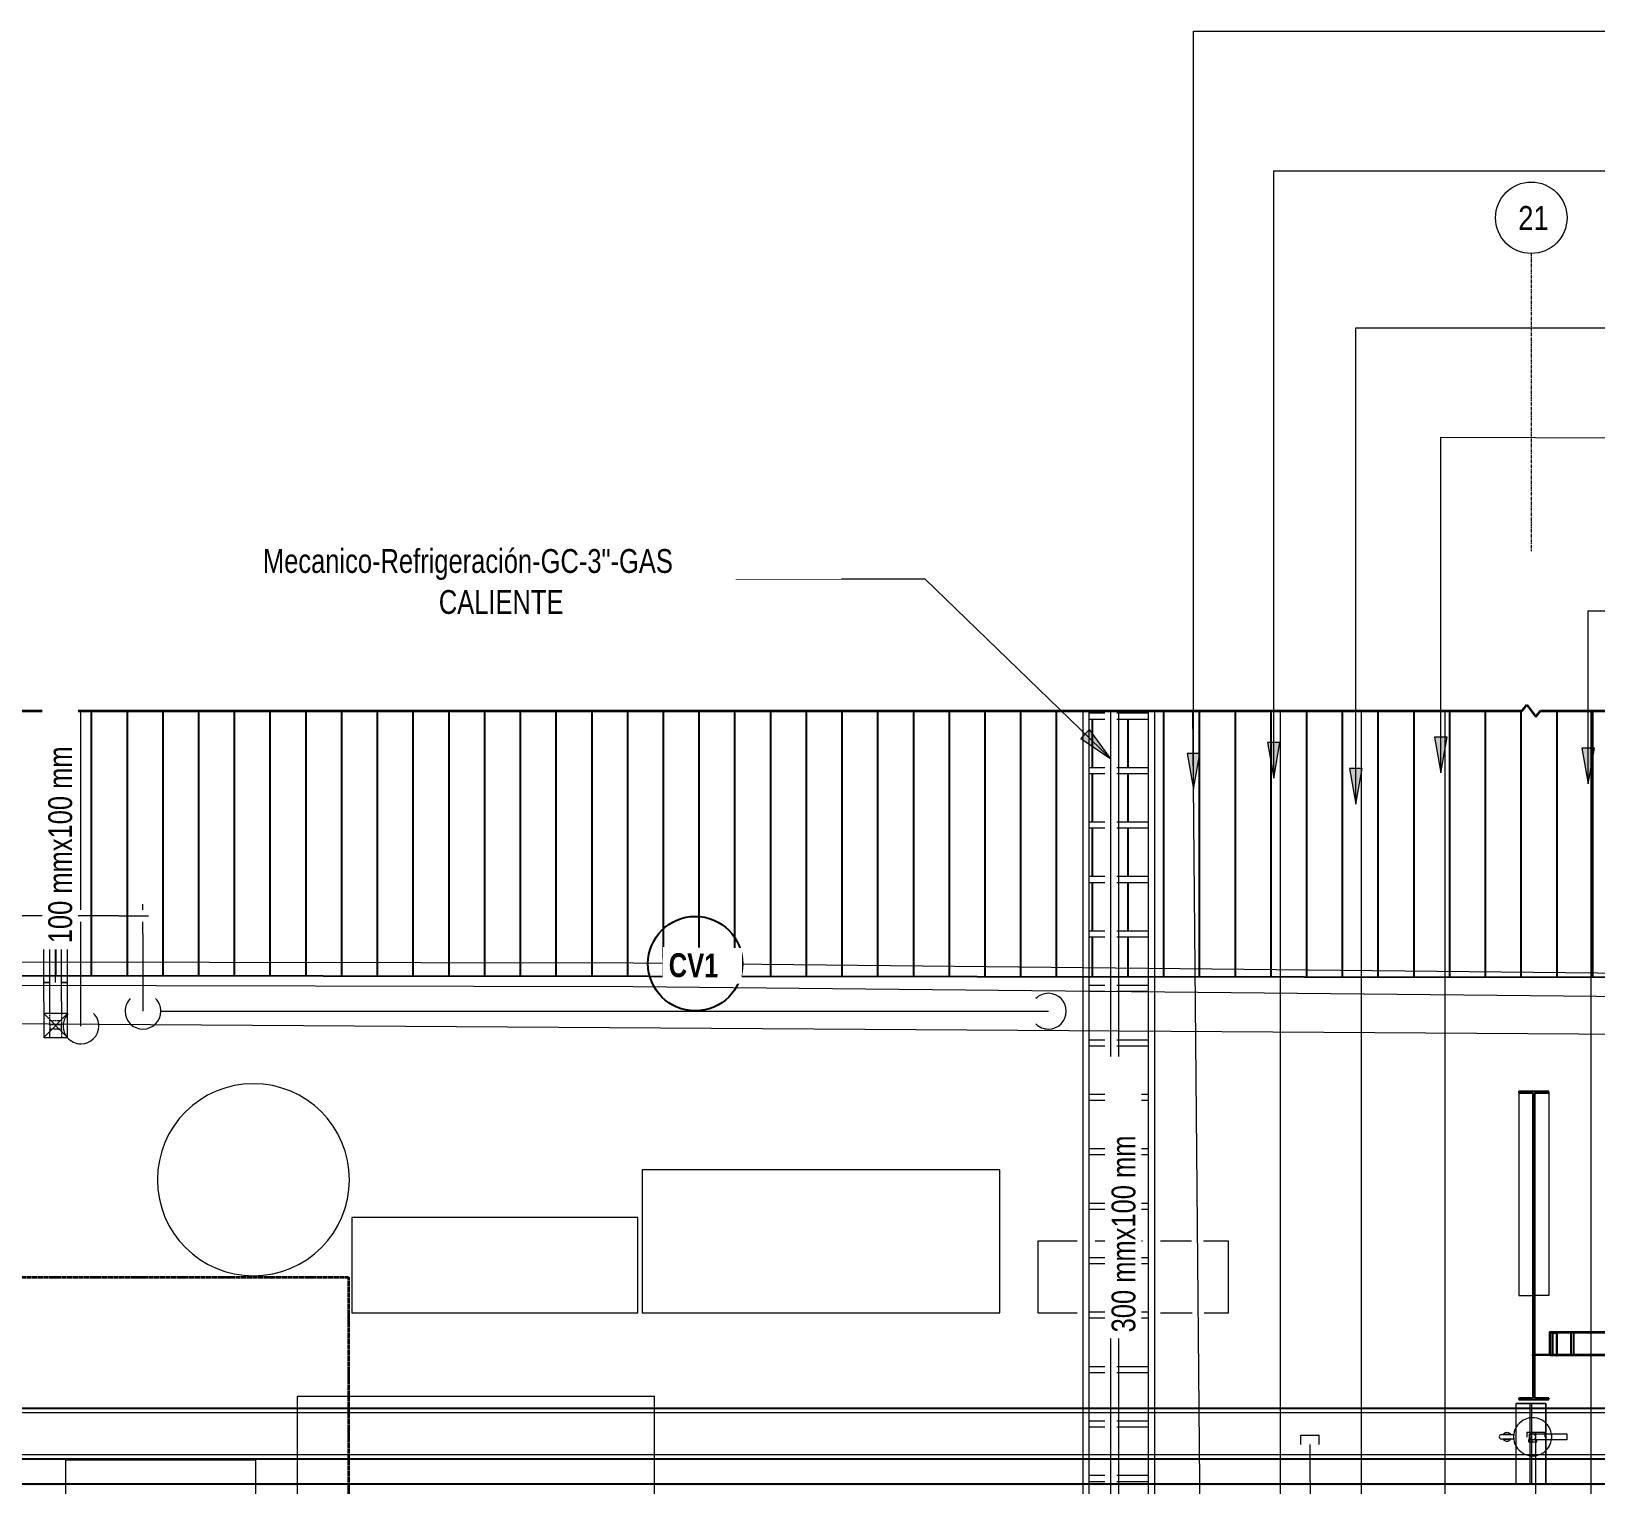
# Model space of a CAD drawing. Header units: centimetres. Extents: x -1906 to 5208, y -261 to 2955.
# Drawn here: x -1570 to -914, y 2168 to 2778 of the extents above; entities that cross this region are included whole.
import ezdxf

# ---------------------------------------------------------------- set-up
doc = ezdxf.new("R2010")
doc.units = ezdxf.units.CM
for name, pattern in [('_Overhead', [0.47625, 0.3175, -0.15875]), ('Basculante', [0.396875, 0.238125, -0.15875]), ('Grid Line', [2.2225, 1.27, -0.3175, 0.3175, -0.3175]), ('Hidden', [0.714375, 0.47625, -0.238125])]:
    doc.linetypes.add(name, pattern=pattern)
for name, color, linetype, lineweight in [('A-ANNO-NOTE', 7, 'Continuous', 18), ('A-CLNG', 7, 'Continuous', 18), ('A-CLNG-PATT', 7, 'Continuous', 18), ('A-DETL-GENF', 7, 'Continuous', 18), ('A-DETL-HDLN', 7, 'Hidden', 18), ('A-DETL-MEDM', 7, 'Continuous', 35), ('A-WALL', 7, 'Continuous', 18), ('A-WALL-PATT', 7, 'Continuous', 50), ('E-CABL-TRAY', 7, 'Continuous', 18), ('E-CABL-TRAY-CNTR', 7, 'Continuous', 18), ('E-CABL-TRAY-IDEN', 7, 'Continuous', 9), ('E-ELEC-EQPM', 7, 'Continuous', 18), ('M-EQPM', 7, 'Continuous', 18), ('M-HVAC-DUCT', 7, 'Continuous', 18), ('M-HVAC-DUCT-IDEN', 7, 'Continuous', 9), ('P-PIPE', 7, 'Continuous', 18), ('P-PIPE-IDEN', 7, 'Continuous', 9), ('Q-SPCQ', 7, 'Continuous', 18), ('S-BEAM', 7, 'Continuous', 18), ('S-COLS', 7, 'Continuous', 18), ('S-GRID', 7, 'Continuous', 9), ('S-GRID-IDEN', 7, 'Continuous', 9)]:
    doc.layers.add(name, color=color, linetype=linetype, lineweight=lineweight)
doc.layers.add('A-DETL', color=7, linetype='Continuous', lineweight=18, true_color=0x00a600)
doc.layers.add('E-CABL-TRAY-ANNO', color=7, linetype='Continuous', lineweight=18, true_color=0x007f00)
doc.styles.add('Century Gothic', font='GOTHIC.TTF', dxfattribs={"width": 0.8, "height": 10})
doc.styles.add('Century Gothic_B', font='GOTHICB.TTF', dxfattribs={"width": 0.8, "height": 10})
doc.styles.add('Saira Condensed', font='SairaCondensed-Regular.ttf', dxfattribs={"height": 10})

# ---------------------------------------------------------------- blocks, each defined once
blk = doc.blocks.new('Costanera Perfil Z - Parametrizado - h_22cm-1721855-N01 - Planta trazado tuberias refrig exist_ - detalle 1')
at = {"layer": 'S-BEAM', "color": 254, "true_color": 0xcccccc}
for p, q in [((-10.75, 295.36), (-10.75, 1931.15)), ((-10.75, 1931.15), (-10.75, 295.36)), ((-10.45, 1931.15), (-10.45, 295.36)), ((-10.45, 1931.15), (-10.45, 295.36)), ((-8.8, 1931.15), (-8.8, 295.36)), ((-8.8, 1931.15), (-8.8, 295.36)), ((8.8, 1931.15), (8.8, 248.74)), ((8.8, 1931.15), (8.8, 248.74)), ((10.45, 1931.15), (10.45, 323.25)), ((10.45, 1931.15), (10.45, 323.25)), ((10.75, 1931.15), (10.75, 323.25)), ((10.75, 1931.15), (10.75, 323.25))]:
    blk.add_line(p, q, dxfattribs=at)
blk = doc.blocks.new('RVR_Tensor angular doble L - d_25 mm-V3-N01 - Planta trazado tuberias refrig exist_ - detalle 1')
at = {"layer": 'S-BEAM', "color": 254, "true_color": 0xcccccc}
for p, q in [((-4.84, -4.47), (-4.84, 5.03)), ((-4.84, 5.03), (-4.47, 5.03)), ((5.16, 5.03), (-4.84, 5.03)), ((-4.47, 5.03), (-4.47, 4.97)), ((5.16, 5.03), (-4.47, 5.03)), ((-4.47, 4.97), (-4.47, 4.47)), ((-4.47, 4.47), (-4.47, -4.97)), ((-3.73, 5), (-3.36, 5)), ((-3.73, 5), (-1.64, 5)), ((-3.73, 4.47), (-3.73, 4.97)), ((-3.73, -4.97), (-3.73, 4.47)), ((-3.36, 5), (-1.64, 5)), ((-3.36, 4.97), (-3.36, 4.47)), ((-3.36, 4.47), (-3.36, -4.47)), ((-1.64, 5), (4.06, 5)), ((-1.64, 5), (4.06, 5)), ((4.06, 5), (5.17, 5)), ((4.06, 5), (5.17, 5)), ((373.1, 5.03), (5.16, 5.03)), ((373.44, 5.03), (5.16, 5.03)), ((5.17, 5), (328.98, 5)), ((5.17, 5), (328.98, 5)), ((-11.91, -4.97), (-11.91, -4.47)), ((-11.91, -4.47), (-11.73, -4.47)), ((-11.73, -4.47), (-11.91, -4.47)), ((-11.73, -4.97), (-11.91, -4.97)), ((-11.73, -4.97), (-11.91, -4.97)), ((-11.02, -4.47), (-4.84, -4.47)), ((-2.04, -4.47), (-11.02, -4.47)), ((-4.47, -4.97), (-11.02, -4.97)), ((-3.01, -4.97), (-11.02, -4.97)), ((-2.04, -4.47), (-4.84, -4.47)), ((-4.47, -4.97), (-3.01, -4.97)), ((-3.01, -5), (-3.73, -5)), ((-3.01, -5), (-3.73, -5)), ((-3.36, -4.5), (-3.01, -4.5)), ((-3.36, -4.5), (-3.01, -4.5)), ((-3.01, -4.5), (-2.04, -4.5)), ((-3.01, -4.5), (-2.04, -4.5)), ((-3.01, -4.97), (-2.04, -4.97)), ((-2.04, -4.97), (-3.01, -4.97)), ((-2.04, -5), (-3.01, -5)), ((-2.04, -5), (-3.01, -5)), ((-1.64, -4.47), (-2.04, -4.47)), ((-1.64, -4.47), (-2.04, -4.47)), ((-2.04, -4.5), (-1.64, -4.5)), ((-2.04, -4.5), (-1.64, -4.5)), ((-2.04, -4.97), (-1.64, -4.97)), ((-1.64, -4.97), (-2.04, -4.97)), ((-1.64, -5), (-2.04, -5)), ((-1.64, -5), (-2.04, -5)), ((4.06, -4.47), (-1.64, -4.47)), ((4.06, -4.47), (-1.64, -4.47)), ((-1.64, -4.5), (3.71, -4.5)), ((-1.64, -4.5), (5.16, -4.5)), ((-1.64, -4.97), (4.41, -4.97)), ((4.41, -4.97), (-1.64, -4.97)), ((3.71, -5), (-1.64, -5)), ((363.41, -5), (-1.64, -5)), ((3.71, -4.5), (5.16, -4.5)), ((3.71, -4.52), (3.71, -4.97)), ((3.71, -5), (363.41, -5)), ((5.16, -4.47), (4.06, -4.47)), ((5.16, -4.47), (4.06, -4.47)), ((4.43, -4.97), (5.16, -4.97)), ((5.16, -4.97), (4.43, -4.97)), ((5.54, -4.47), (5.16, -4.47)), ((5.54, -4.47), (5.16, -4.47)), ((5.16, -4.5), (363.41, -4.5)), ((5.16, -4.5), (363.41, -4.5)), ((5.16, -4.97), (363.41, -4.97)), ((363.41, -4.97), (5.16, -4.97)), ((363.41, -4.47), (5.54, -4.47)), ((363.41, -4.47), (5.54, -4.47))]:
    blk.add_line(p, q, dxfattribs=at)
blk = doc.blocks.new('RVR_Tensor angular doble L - d_25 mm-V4-N01 - Planta trazado tuberias refrig exist_ - detalle 1')
at = {"layer": 'S-BEAM', "color": 254, "true_color": 0xcccccc}
for p, q in [((737.07, 5), (372.02, 5)), ((372.02, 5), (731, 5)), ((730.26, 4.97), (372.02, 4.97)), ((372.02, 4.97), (722.82, 4.97)), ((730.26, 4.5), (372.02, 4.5)), ((372.02, 4.47), (722.82, 4.47)), ((372.02, 4.47), (729.89, 4.47)), ((730.26, 4.5), (376.44, 4.5)), ((730.26, 4.97), (722.82, 4.97)), ((722.82, 4.97), (722.82, 4.47)), ((722.82, 4.47), (729.89, 4.47)), ((729.89, 4.47), (729.89, -4.97)), ((730.26, -4.97), (730.26, 4.97)), ((737.07, 4.5), (730.26, 4.5)), ((731.37, 4.5), (730.26, 4.5)), ((731, 5), (731, -4.97)), ((737.07, 5), (731, 5)), ((731.37, -4.97), (731.37, 4.5)), ((731.37, 4.5), (737.07, 4.5)), ((737.47, 5), (737.07, 5)), ((737.47, 5), (737.07, 5)), ((737.07, 4.5), (737.47, 4.5)), ((737.47, 4.5), (737.07, 4.5)), ((738.44, 5), (737.47, 5)), ((738.44, 5), (737.47, 5)), ((737.47, 4.5), (738.44, 4.5)), ((738.44, 4.5), (737.47, 4.5)), ((738.44, 4.5), (738.44, 5)), ((362.33, -5.03), (729.89, -5.03)), ((362.67, -5.03), (730.26, -5.03)), ((730.26, -5), (406.45, -5)), ((730.26, -5), (406.45, -5)), ((729.89, -5.03), (730.26, -5.03)), ((731.37, -5), (730.26, -5)), ((731, -5), (730.26, -5)), ((731, -5), (731.37, -5))]:
    blk.add_line(p, q, dxfattribs=at)
blk = doc.blocks.new('RVR_Tensor angular doble L - d_25 mm-V5-N01 - Planta trazado tuberias refrig exist_ - detalle 1')
at = {"layer": 'S-BEAM', "color": 254, "true_color": 0xcccccc}
for p, q in [((-4.41, 4.97), (-4.41, 4.47)), ((-1.66, 4.97), (-4.41, 4.97)), ((329.23, 4.97), (-4.41, 4.97)), ((-4.41, 4.47), (-1.79, 4.47)), ((360.02, 4.47), (-4.41, 4.47)), ((-1.79, 4.47), (-1.79, -5.03)), ((363.66, 4.47), (-1.79, 4.47)), ((-1.66, -5.03), (-1.66, 4.97)), ((-1.66, 4.97), (329.23, 4.97)), ((1.37, 5), (-1.39, 5)), ((329.23, 5), (-1.39, 5)), ((-1.39, 4.97), (-1.39, -5)), ((-1.25, 4.5), (1.37, 4.5)), ((-1.25, 4.5), (329.23, 4.5)), ((-1.25, -5), (-1.25, 4.47)), ((1.37, 5), (329.23, 5)), ((1.37, 4.5), (1.37, 4.97)), ((1.37, 4.5), (329.23, 4.5)), ((329.23, 5), (400.8, 5)), ((382.68, 5), (329.23, 5)), ((329.23, 4.97), (369.09, 4.97)), ((360.02, 4.97), (329.23, 4.97)), ((329.23, 4.5), (369.09, 4.5)), ((329.23, 4.5), (369.09, 4.5)), ((369.09, 4.47), (363.66, 4.47)), ((369.09, 4.97), (380.87, 4.97)), ((369.09, 4.5), (396.26, 4.5)), ((369.09, 4.5), (383.58, 4.5)), ((370.91, 4.47), (369.09, 4.47)), ((379.96, 4.47), (370.91, 4.47)), ((382.68, 4.47), (379.96, 4.47)), ((380.87, 4.97), (396.26, 4.97)), ((399.89, 5), (382.68, 5)), ((394.45, 4.47), (382.68, 4.47)), ((383.58, 4.5), (396.26, 4.5)), ((396.26, 4.5), (400.8, 4.5)), ((396.26, 4.5), (401.7, 4.5)), ((400.8, 5), (436.13, 5)), ((400.8, 4.5), (420.73, 4.5)), ((420.73, 4.5), (436.13, 4.5)), ((-1.79, -5.03), (-1.66, -5.03)), ((369.09, -5.03), (-1.79, -5.03)), ((369.09, -5.03), (-1.66, -5.03)), ((-1.39, -5), (-1.25, -5)), ((-1.39, -5), (363.66, -5)), ((-1.25, -5), (363.66, -5)), ((363.66, -5), (369.1, -5)), ((363.66, -5), (369.1, -5)), ((382.68, -5.03), (369.09, -5.03)), ((383.58, -5.03), (369.09, -5.03)), ((369.1, -5), (383.58, -5)), ((369.1, -5), (382.68, -5)), ((382.68, -5), (385.4, -5)), ((394.45, -5.03), (382.68, -5.03)), ((383.58, -5), (386.3, -5)), ((396.26, -5.03), (383.58, -5.03)), ((385.4, -5), (396.26, -5)), ((386.3, -5), (396.26, -5)), ((396.26, -5), (401.7, -5)), ((396.26, -5), (399.89, -5))]:
    blk.add_line(p, q, dxfattribs=at)
at = {"layer": 'S-BEAM', "color": 254, "lineweight": 25, "true_color": 0xcccccc}
for p, q in [((360.02, 4.47), (360.02, 4.97)), ((360.02, 4.97), (396.26, 4.97)), ((394.45, 4.47), (360.02, 4.47)), ((394.45, -5.03), (394.45, 4.47)), ((396.26, 4.97), (396.26, -5.03)), ((399.89, -5), (399.89, 5)), ((399.89, 5), (436.13, 5)), ((401.7, 4.5), (401.7, -5)), ((436.13, 4.5), (401.7, 4.5)), ((436.13, 5), (436.13, 4.5)), ((396.26, -5.03), (394.45, -5.03)), ((401.7, -5), (399.89, -5))]:
    blk.add_line(p, q, dxfattribs=at)
blk = doc.blocks.new('PQ_RVR_EST-01_ZZ_ZZ_MO_T_A_rvt-1-N01 - Planta trazado tuberias refrig exist_ - detalle 1')
at = {"layer": 'S-BEAM', "color": 254, "true_color": 0xcccccc}
for p, q in [((-947.18, 2199.94), (-947.18, 2201.85)), ((-947.18, 2201.85), (-941.28, 2201.85)), ((-941.28, 2201.85), (-947.18, 2201.85)), ((-947.18, 2201.85), (-941.28, 2201.85)), ((-934.68, 2201.85), (-947.18, 2201.85)), ((-947.18, 2199.94), (-947.18, 2201.85)), ((-947.18, 2199.94), (-947.18, 2201.85)), ((-947.18, 2199.94), (-947.18, 2201.85)), ((-947.18, 2199.64), (-947.18, 2199.94)), ((-947.18, 2199.64), (-947.18, 2199.94)), ((-947.18, 2199.64), (-947.18, 2199.94)), ((-947.18, 2199.64), (-947.18, 2199.94)), ((-947.18, 2197.99), (-947.18, 2199.64)), ((-947.18, 2197.99), (-947.18, 2199.64)), ((-947.18, 2197.99), (-947.18, 2199.64)), ((-947.18, 2197.99), (-947.18, 2199.64)), ((-941.28, 2201.85), (-940.57, 2201.85)), ((-941.28, 2199.94), (-941.28, 2201.85)), ((-941.28, 2199.94), (-941.28, 2201.85)), ((-941.28, 2199.64), (-941.28, 2199.94)), ((-941.28, 2199.64), (-941.28, 2199.94)), ((-941.28, 2197.99), (-941.28, 2199.64)), ((-941.28, 2197.99), (-941.28, 2199.64)), ((-940.57, 2201.85), (-934.68, 2201.85)), ((-934.68, 2201.85), (-940.57, 2201.85)), ((-940.57, 2201.85), (-934.68, 2201.85)), ((-940.57, 2199.94), (-940.57, 2201.85)), ((-940.57, 2199.94), (-940.57, 2201.85)), ((-940.57, 2199.64), (-940.57, 2199.94)), ((-940.57, 2199.64), (-940.57, 2199.94)), ((-940.57, 2197.99), (-940.57, 2199.64)), ((-940.57, 2197.99), (-940.57, 2199.64)), ((-934.68, 2201.85), (-934.68, 2199.94)), ((-934.68, 2199.94), (-934.68, 2201.85)), ((-934.68, 2199.94), (-934.68, 2201.85)), ((-934.68, 2199.94), (-934.68, 2201.85)), ((-934.68, 2199.94), (-934.68, 2199.64)), ((-934.68, 2199.64), (-934.68, 2199.94)), ((-934.68, 2199.64), (-934.68, 2199.94)), ((-934.68, 2199.64), (-934.68, 2199.94)), ((-934.68, 2199.64), (-934.68, 2197.99)), ((-934.68, 2197.99), (-934.68, 2199.64)), ((-934.68, 2197.99), (-934.68, 2199.64)), ((-934.68, 2197.99), (-934.68, 2199.64)), ((-947.18, 2180.4), (-947.18, 2197.99)), ((-947.18, 2180.4), (-947.18, 2197.99)), ((-947.18, 2180.4), (-947.18, 2197.99)), ((-947.18, 2180.4), (-947.18, 2197.99)), ((-941.28, 2180.4), (-941.28, 2197.99)), ((-941.28, 2180.4), (-941.28, 2197.99)), ((-940.57, 2180.4), (-940.57, 2197.99)), ((-940.57, 2180.4), (-940.57, 2197.99)), ((-934.68, 2197.99), (-934.68, 2180.4)), ((-934.68, 2180.4), (-934.68, 2197.99)), ((-934.68, 2180.4), (-934.68, 2197.99)), ((-934.68, 2180.4), (-934.68, 2197.99)), ((-947.18, 2178.75), (-947.18, 2180.4)), ((-947.18, 2178.75), (-947.18, 2180.4)), ((-947.18, 2178.75), (-947.18, 2180.4)), ((-947.18, 2178.75), (-947.18, 2180.4)), ((-941.28, 2178.75), (-941.28, 2180.4)), ((-941.28, 2178.75), (-941.28, 2180.4)), ((-940.57, 2178.75), (-940.57, 2180.4)), ((-940.57, 2178.75), (-940.57, 2180.4)), ((-934.68, 2180.4), (-934.68, 2178.75)), ((-934.68, 2178.75), (-934.68, 2180.4)), ((-934.68, 2178.75), (-934.68, 2180.4)), ((-934.68, 2178.75), (-934.68, 2180.4)), ((-947.18, 2178.45), (-947.18, 2178.75)), ((-947.18, 2178.45), (-947.18, 2178.75)), ((-947.18, 2178.45), (-947.18, 2178.75)), ((-947.18, 2178.45), (-947.18, 2178.75)), ((-947.18, 2167.96), (-947.18, 2178.45)), ((-947.18, 2167.96), (-947.18, 2178.45)), ((-947.18, 2167.96), (-947.18, 2178.45)), ((-947.18, 2167.96), (-947.18, 2178.45)), ((-941.28, 2178.45), (-941.28, 2178.75)), ((-941.28, 2178.45), (-941.28, 2178.75)), ((-941.28, 2167.96), (-941.28, 2178.45)), ((-941.28, 2167.96), (-941.28, 2178.45)), ((-940.57, 2178.45), (-940.57, 2178.75)), ((-940.57, 2178.45), (-940.57, 2178.75)), ((-940.57, 2167.96), (-940.57, 2178.45)), ((-940.57, 2167.96), (-940.57, 2178.45)), ((-934.68, 2178.75), (-934.68, 2178.45)), ((-934.68, 2178.45), (-934.68, 2178.75)), ((-934.68, 2178.45), (-934.68, 2178.75)), ((-934.68, 2178.45), (-934.68, 2178.75)), ((-934.68, 2178.45), (-934.68, 2167.96)), ((-934.68, 2167.96), (-934.68, 2178.45)), ((-934.68, 2167.96), (-934.68, 2178.45)), ((-934.68, 2167.96), (-934.68, 2178.45))]:
    blk.add_line(p, q, dxfattribs=at)
at = {"layer": 'S-COLS', "color": 253, "lineweight": 25, "true_color": 0xaaaaaa}
for p, q in [((-933.47, 2332.78), (-945.97, 2332.78)), ((-945.97, 2332.78), (-945.97, 2332.19)), ((-945.97, 2332.19), (-940.08, 2332.19)), ((-940.08, 2332.19), (-940.08, 2204.02)), ((-939.37, 2204.02), (-939.37, 2332.19)), ((-939.37, 2332.19), (-933.47, 2332.19)), ((-933.47, 2332.19), (-933.47, 2332.78)), ((-940.08, 2204.02), (-945.97, 2204.02)), ((-945.97, 2204.02), (-945.97, 2203.44)), ((-945.97, 2203.44), (-933.47, 2203.44)), ((-933.47, 2204.02), (-939.37, 2204.02)), ((-933.47, 2203.44), (-933.47, 2204.02))]:
    blk.add_line(p, q, dxfattribs=at)
at = {"layer": 'S-COLS', "color": 253, "true_color": 0xaaaaaa}
for p, q in [((-945.97, 2332.19), (-945.97, 2247.11)), ((-933.47, 2332.19), (-933.47, 2247.11)), ((-945.97, 2247.11), (-940.08, 2247.11)), ((-933.47, 2247.11), (-939.37, 2247.11))]:
    blk.add_line(p, q, dxfattribs=at)
at = {"layer": 'S-BEAM', "color": 254, "linetype": '_Overhead', "lineweight": 18, "true_color": 0xd4d4d4}
for name, p in [('RVR_Tensor angular doble L - d_25 mm-V3-N01 - Planta trazado tuberias refrig exist_ - detalle 1', (-928.35, 2226.92)), ('RVR_Tensor angular doble L - d_25 mm-V5-N01 - Planta trazado tuberias refrig exist_ - detalle 1', (-928.6, 2226.92))]:
    blk.add_blockref(name, p, dxfattribs=at)
for name, p, rotation in [('RVR_Tensor angular doble L - d_25 mm-V4-N01 - Planta trazado tuberias refrig exist_ - detalle 1', (-192.92, 2226.92), 180), ('Costanera Perfil Z - Parametrizado - h_22cm-1721855-N01 - Planta trazado tuberias refrig exist_ - detalle 1', (183.57, 2189.2), 90.00000000000001)]:
    blk.add_blockref(name, p, dxfattribs=dict(at, rotation=rotation))
blk = doc.blocks.new('PQ_RVR_ARQ-01_ZZ_ZZ_MO_T_A_rvt-1-N01 - Planta trazado tuberias refrig exist_ - detalle 1')
at = {"layer": 'A-CLNG-PATT', "lineweight": 25, "true_color": 0xd4d4d4}
h = blk.add_hatch(dxfattribs=at)
h.set_pattern_fill('FP_1', color=254, style=0, pattern_type=2)
h.set_pattern_definition([(90, (0, 0), (-15, 9e-16), [])])
h.paths.add_polyline_path([(-65.17, 2380.03), (-65.17, 2492.65), (-936.99, 2492.65), (-938.9, 2490.11), (-942.71, 2495.19), (-944.61, 2492.65), (-1098.85, 2492.65), (-1098.85, 2380.99), (-238.3, 2380.19), (-238.29, 2380.71), (-223.29, 2380.56), (-223.29, 2380.17)])
h.paths.add_polyline_path([(-1101.39, 2380.99), (-1101.39, 2397.59), (-1126.31, 2397.59), (-1126.31, 2381.01), (-1116.68, 2381.01)])
h.paths.add_polyline_path([(-1128.85, 2381.02), (-1128.85, 2492.65), (-1555.1, 2492.65), (-1555.1, 2381.41), (-1284.1, 2381.16)])
h.paths.add_polyline_path([(-1557.64, 2381.42), (-1557.64, 2400.08), (-1562.56, 2400.08), (-1562.56, 2381.42)])
h.paths.add_polyline_path([(-1565.1, 2381.42), (-1565.1, 2492.65), (-1689.32, 2492.65), (-1689.32, 2423.18), (-1679.32, 2413.18), (-1679.32, 2381.53), (-1589.85, 2381.45)])
h.paths.add_polyline_path([(-1681.86, 2381.53), (-1681.86, 2398.67), (-1726.78, 2398.67), (-1726.79, 2388.65), (-1726.78, 2388.67), (-1726.78, 2381.57), (-1689.57, 2381.54)])
h.paths.add_polyline_path([(-1737.42, 2386.06), (-1747.58, 2386.06), (-1747.55, 2381.59), (-1737.42, 2381.58)])
h.paths.add_polyline_path([(-1729.32, 2381.58), (-1729.32, 2386.06), (-1729.42, 2386.06), (-1737.42, 2386.06), (-1737.42, 2381.58), (-1729.39, 2381.58)])
h.paths.add_polyline_path([(-1728.7, 2386.16), (-1728.66, 2386.17), (-1728.68, 2386.17)])
h.paths.add_polyline_path([(-1284.15, 2386.41), (-1299.15, 2386.56), (-1299.1, 2391.56), (-1284.1, 2391.41)])
h.paths.add_polyline_path([(-1728.07, 2386.43), (-1728.04, 2386.45), (-1728.06, 2386.45)])
h.paths.add_polyline_path([(-1727.54, 2386.85), (-1727.52, 2386.87), (-1727.53, 2386.87)])
h.paths.add_polyline_path([(-1727.13, 2387.39), (-1727.12, 2387.41), (-1727.12, 2387.41)])
h.paths.add_polyline_path([(-1747.58, 2388.6), (-1729.33, 2388.65), (-1729.32, 2388.7), (-1729.32, 2413.18), (-1719.32, 2423.18), (-1719.32, 2492.65), (-1747.58, 2492.65), (-1747.58, 2389.94)])
h.paths.add_polyline_path([(-1101.39, 2400.13), (-1101.39, 2420.45), (-1126.31, 2420.45), (-1126.31, 2400.13), (-1116.68, 2400.13)])
h.paths.add_polyline_path([(-1721.29, 2401.21), (-1681.86, 2401.21), (-1681.86, 2403.18), (-1726.78, 2403.18), (-1726.78, 2401.21)])
h.paths.add_polyline_path([(-1562.56, 2402.62), (-1557.64, 2402.62), (-1557.64, 2422.94), (-1562.56, 2422.94), (-1562.56, 2408.47)])
h.paths.add_polyline_path([(-1116.68, 2422.99), (-1101.39, 2422.99), (-1101.39, 2443.31), (-1126.31, 2443.31), (-1126.31, 2422.99)])
h.paths.add_polyline_path([(-1557.64, 2425.48), (-1557.64, 2445.8), (-1562.56, 2445.8), (-1562.56, 2425.48)])
h.paths.add_polyline_path([(-1691.86, 2433.18), (-1691.86, 2454.77), (-1716.78, 2454.77), (-1716.78, 2433.18), (-1695, 2433.18)])
h.paths.add_polyline_path([(-1101.39, 2445.85), (-1101.39, 2466.17), (-1126.31, 2466.17), (-1126.31, 2445.85), (-1116.68, 2445.85)])
h.paths.add_polyline_path([(-1562.56, 2448.34), (-1557.64, 2448.34), (-1557.64, 2468.66), (-1562.56, 2468.66)])
h.paths.add_polyline_path([(-1716.78, 2457.31), (-1691.86, 2457.31), (-1691.86, 2487.1), (-1716.78, 2487.1), (-1716.78, 2467.17)])
h.paths.add_polyline_path([(-1101.39, 2468.71), (-1101.39, 2489.03), (-1126.31, 2489.03), (-1126.31, 2468.71), (-1116.68, 2468.71)])
h.paths.add_polyline_path([(-1557.64, 2471.2), (-1557.64, 2491.52), (-1562.56, 2491.52), (-1562.56, 2471.2)])
h.paths.add_polyline_path([(-1691.86, 2490.37), (-1691.86, 2492.65), (-1716.78, 2492.65), (-1716.78, 2490.37), (-1695, 2490.37)])
h.paths.add_polyline_path([(-1116.68, 2491.57), (-1101.39, 2491.57), (-1101.39, 2492.65), (-1126.31, 2492.65), (-1126.31, 2491.57)])
at = {"layer": 'A-WALL-PATT', "lineweight": 18, "true_color": 0xdddddd}
h = blk.add_hatch(color=254, dxfattribs=at)
h.paths.add_polyline_path([(-118.93, 2167.46), (-118.93, 2167.96), (-484.65, 2167.96), (-484.65, 2167.46), (-170.32, 2167.46)])
h.paths.add_polyline_path([(-808.25, 2167.46), (-808.25, 2167.96), (-1098.85, 2167.96), (-1098.85, 2167.46), (-853.8, 2167.46)])
h.paths.add_polyline_path([(-1101.39, 2167.46), (-1101.39, 2167.96), (-1126.31, 2167.96), (-1126.31, 2167.46), (-1116.68, 2167.46)])
h.paths.add_polyline_path([(-1128.85, 2167.46), (-1128.85, 2167.96), (-1308.74, 2167.96), (-1308.74, 2167.46)])
h.paths.add_polyline_path([(-1458.74, 2167.46), (-1458.74, 2167.96), (-1476.02, 2167.96), (-1476.02, 2167.46)])
h.paths.add_polyline_path([(-1556.02, 2167.46), (-1556.02, 2167.96), (-1679.32, 2167.96), (-1679.32, 2167.46), (-1589.85, 2167.46)])
h.paths.add_polyline_path([(-1729.32, 2167.46), (-1729.32, 2167.96), (-1747.58, 2167.96), (-1747.58, 2167.46)])
h.paths.add_polyline_path([(-1726.78, 2167.46), (-1720.82, 2167.46), (-1720.82, 2167.96), (-1726.78, 2167.96)])
h.paths.add_polyline_path([(-1718.28, 2167.46), (-1693.36, 2167.46), (-1693.36, 2167.96), (-1718.28, 2167.96)])
h.paths.add_polyline_path([(-1690.82, 2167.46), (-1681.86, 2167.46), (-1681.86, 2167.96), (-1690.82, 2167.96), (-1690.82, 2167.6)])
at = {"layer": 'A-CLNG', "color": 254, "lineweight": 25, "true_color": 0xd4d4d4}
blk.add_line((-1740.95, 2381.59), (-65.17, 2380.03), dxfattribs=at)
at = {"layer": 'A-WALL', "color": 253, "true_color": 0xaaaaaa}
for p, q in [((-1740.95, 2387.51), (-1317.68, 2386.75)), ((-1317.68, 2386.75), (-146.19, 2374.77)), ((-1317.74, 2376.75), (-1740.95, 2377.51)), ((-146.19, 2364.77), (-1317.74, 2376.75)), ((-593.08, 2354.74), (-1627.16, 2361.52))]:
    blk.add_line(p, q, dxfattribs=at)
at = {"layer": 'A-WALL', "color": 253, "lineweight": 25, "true_color": 0xaaaaaa}
blk.add_line((-118.93, 2167.96), (-1747.58, 2167.96), dxfattribs=at)
blk = doc.blocks.new('Fire_Safety-Nystrom-ABC_Dry_Chemical_Portable_Fire_Extinguisher - EX-3002-V24-N01 - Planta trazado tuberias refrig exist_ - detalle 1')
at = {"layer": 'Q-SPCQ', "color": 253, "true_color": 0xaaaaaa}
for p, q in [((-953.3, 2188.77), (-948.22, 2188.77)), ((-948.22, 2186.86), (-953.3, 2186.86)), ((-949.37, 2188.77), (-952.66, 2188.77)), ((-952.66, 2186.86), (-949.37, 2186.86)), ((-948.22, 2188.77), (-948.22, 2186.86)), ((-941.28, 2186.55), (-942.02, 2186.55)), ((-942.02, 2186.55), (-942.02, 2185.74)), ((-941.49, 2189.09), (-941.28, 2189.09)), ((-941.49, 2186.55), (-941.49, 2189.09)), ((-941.28, 2186.55), (-941.49, 2186.55)), ((-941.28, 2189.09), (-940.57, 2189.09)), ((-940.57, 2186.55), (-941.28, 2186.55)), ((-940.57, 2186.55), (-941.28, 2186.55)), ((-940.57, 2189.09), (-934.68, 2189.09)), ((-934.68, 2186.55), (-940.57, 2186.55)), ((-938.43, 2186.55), (-940.57, 2186.55)), ((-938.95, 2186.55), (-938.95, 2189.09)), ((-938.43, 2185.74), (-938.43, 2186.55)), ((-934.68, 2189.09), (-932.37, 2189.09)), ((-932.44, 2186.55), (-934.68, 2186.55)), ((-932.22, 2186.55), (-932.22, 2189.09)), ((-932.22, 2189.09), (-925.87, 2189.09)), ((-925.87, 2186.55), (-932.22, 2186.55)), ((-925.87, 2189.09), (-925.87, 2186.55)), ((-942.02, 2185.74), (-941.28, 2185.74)), ((-941.28, 2185.74), (-940.57, 2185.74)), ((-940.57, 2185.74), (-938.43, 2185.74))]:
    blk.add_line(p, q, dxfattribs=at)
for centre, radius, start, end in [((-940.22, 2187.82), 8, 120, 150), ((-940.22, 2187.82), 8, 97.65888, 120), ((-940.22, 2187.82), 8, 92.51532, 97.65888), ((-940.22, 2187.82), 8, 60, 92.51532), ((-940.22, 2187.82), 8, 45.98737, 60), ((-940.22, 2187.82), 8, 360, 45.98737), ((-953.3, 2187.82), 0.954, 90, 270), ((-940.22, 2187.82), 8, 150.45053, 180), ((-940.22, 2187.82), 8, 180, 209.54947), ((-940.22, 2187.82), 1.27, 159.8936, 200.1064), ((-940.22, 2187.82), 1.27, 106.40349, 159.8936), ((-940.22, 2187.82), 1.27, 200.1064, 240), ((-940.22, 2187.82), 1.27, 240, 253.59651), ((-940.22, 2187.82), 1.27, 60, 106.40349), ((-940.22, 2187.82), 1.27, 253.59651, 360), ((-940.22, 2187.82), 1.27, 0, 60), ((-940.22, 2187.82), 8, 314.01263, 360), ((-940.22, 2187.82), 8, 210, 240), ((-940.22, 2187.82), 8, 240, 249.13815), ((-940.22, 2187.82), 8, 249.13815, 255), ((-940.22, 2187.82), 8, 255, 262.34112), ((-940.22, 2187.82), 8, 262.34112, 267.48468), ((-940.22, 2187.82), 8, 267.48468, 270), ((-940.22, 2187.82), 8, 270, 285), ((-940.22, 2187.82), 8, 285, 290.86185), ((-940.22, 2187.82), 8, 290.86185, 300), ((-940.22, 2187.82), 8, 300, 314.01263)]:
    blk.add_arc(centre, radius, start, end, dxfattribs=at)
for points in [[(-952.66, 2188.77), (-952.58, 2188.9), (-952.41, 2189.14), (-952.06, 2189.42), (-951.67, 2189.62), (-951.2, 2189.73), (-950.68, 2189.72), (-950.15, 2189.54), (-949.69, 2189.22), (-949.47, 2188.93), (-949.37, 2188.77)], [(-949.37, 2186.86), (-949.45, 2186.73), (-949.62, 2186.5), (-949.96, 2186.21), (-950.36, 2186.01), (-950.83, 2185.9), (-951.35, 2185.91), (-951.88, 2186.09), (-952.34, 2186.41), (-952.56, 2186.7), (-952.66, 2186.86)]]:
    blk.add_open_spline(points, degree=3, knots=[0, 0, 0, 0, 0.111111, 0.222222, 0.333333, 0.444444, 0.583333, 0.722222, 0.861111, 1, 1, 1, 1], dxfattribs=at)
blk = doc.blocks.new('RVR-PQ-Caja para elemento elect - 250x800x900-1664059-N01 - Planta trazado tuberias refrig exist_ - detalle 1')
at = {"layer": 'E-ELEC-EQPM'}
for p, q in [((12.5, 80), (-12.5, 80)), ((-12.5, 80), (-12.5, 0)), ((12.5, 0), (12.5, 80)), ((-12.5, 0), (12.5, 0))]:
    blk.add_line(p, q, dxfattribs=at)
blk = doc.blocks.new('Mechanical Equipment 1 - Mechanical Equipment 1-1664614-N01 - Planta trazado tuberias refrig exist_ - detalle 1')
at = {"layer": 'M-EQPM'}
for start, end in [(90, 270), (270, 90)]:
    blk.add_arc((-1500.02, 2291.11), 40.31, start, end, dxfattribs=at)
blk = doc.blocks.new('RVR-PQ-Caja para elemento elect - 600x1250x1500-1735892-N01 - Planta trazado tuberias refrig exist_ - detalle 1')
at = {"layer": 'E-ELEC-EQPM'}
for p, q in [((30, 0), (-30, 0)), ((-30, 0), (-30, -150)), ((30, -150), (30, 0)), ((-30, -150), (30, -150))]:
    blk.add_line(p, q, dxfattribs=at)
blk = doc.blocks.new('RVR-PQ-Caja para elemento elect - 800x300x1200-1694834-N01 - Planta trazado tuberias refrig exist_ - detalle 1')
at = {"layer": 'E-ELEC-EQPM'}
for p, q in [((-23.48, 0), (-40, 0)), ((-40, 0), (-40, -30)), ((-11.91, 0), (-15.94, 0)), ((3.98, 0), (-3.48, 0)), ((24.54, 0), (11.52, 0)), ((40, 0), (29.54, 0)), ((40, -30), (40, 0)), ((-40, -30), (-23.48, -30)), ((11.52, -30), (24.82, -30)), ((29.82, -30), (40, -30))]:
    blk.add_line(p, q, dxfattribs=at)
blk = doc.blocks.new('RVR-PQ-Caja para elemento elect - 1200x400x1400-1736149-N01 - Planta trazado tuberias refrig exist_ - detalle 1')
at = {"layer": 'E-ELEC-EQPM'}
for p, q in [((60, 0), (-60, 0)), ((-60, 0), (-60, -40)), ((60, -40), (60, 0)), ((-60, -40), (60, -40))]:
    blk.add_line(p, q, dxfattribs=at)
blk = doc.blocks.new('RVR-PQ-Dispositivo - Camara videovigilancia-1787947-N01 - Planta trazado tuberias refrig exist_ - detalle 1')
at = {"layer": 'M-EQPM', "color": 1, "lineweight": 35, "true_color": 0xff0000}
for p, q in [((-1299.15, 2386.56), (-1299.1, 2391.56)), ((-1299.1, 2391.56), (-1284.1, 2391.41)), ((-1284.1, 2391.41), (-1284.15, 2386.41)), ((-1284.15, 2386.41), (-1299.15, 2386.56))]:
    blk.add_line(p, q, dxfattribs=at)
blk = doc.blocks.new('EPC_Curva 90_ Interior - Curva 90_ Interior-1474845-N01 - Planta trazado tuberias refrig exist_ - detalle 1')
at = {"layer": 'A-DETL-HDLN'}
for p, q in [((-1565.1, 2365.45), (-1565.1, 2355.49)), ((-1562.56, 2360.83), (-1562.56, 2365.45)), ((-1557.64, 2365.45), (-1557.64, 2360.83)), ((-1555.1, 2365.05), (-1555.1, 2365.45)), ((-1555.1, 2355.49), (-1555.1, 2365.04)), ((-1562.56, 2362.58), (-1557.64, 2362.58)), ((-1562.56, 2360.78), (-1562.56, 2360.9)), ((-1562.56, 2360.78), (-1562.56, 2358.99)), ((-1557.64, 2360.78), (-1562.56, 2360.78)), ((-1557.64, 2358.99), (-1562.56, 2358.99)), ((-1562.56, 2355.49), (-1562.56, 2358.89)), ((-1557.64, 2360.9), (-1557.64, 2360.78)), ((-1557.64, 2358.99), (-1557.64, 2360.78)), ((-1557.64, 2358.89), (-1557.64, 2355.49)), ((-1565.1, 2355.49), (-1562.56, 2355.49)), ((-1557.64, 2355.49), (-1555.1, 2355.49))]:
    blk.add_line(p, q, dxfattribs=at)
at = {"layer": 'E-CABL-TRAY'}
for p, q in [((-1565.1, 2378.49), (-1562.56, 2378.49)), ((-1565.1, 2370.49), (-1565.1, 2378.49)), ((-1562.56, 2370.49), (-1562.56, 2378.49)), ((-1557.64, 2378.49), (-1555.1, 2378.49)), ((-1557.64, 2370.49), (-1557.64, 2378.49)), ((-1555.1, 2370.49), (-1555.1, 2378.49)), ((-1565.1, 2370.49), (-1565.1, 2365.45)), ((-1562.56, 2365.45), (-1562.56, 2370.49)), ((-1557.64, 2370.49), (-1557.64, 2365.45)), ((-1555.1, 2365.45), (-1555.1, 2370.49))]:
    blk.add_line(p, q, dxfattribs=at)
blk = doc.blocks.new('M_Break Line - M_Break Line-1785276-N01 - Planta trazado tuberias refrig exist_ - detalle 1')
at = {"layer": 'A-DETL-MEDM'}
for p, q in [((-806.78, 0), (-3.81, 0)), ((-3.81, 0), (-1.9, 2.54)), ((-1.9, 2.54), (1.91, -2.54)), ((1.91, -2.54), (3.81, 0)), ((3.81, 0), (875.63, 0))]:
    blk.add_line(p, q, dxfattribs=at)
blk = doc.blocks.new('Grid - 3mm-1647199-N01 - Planta trazado tuberias refrig exist_ - detalle 1')
at = {"layer": 'S-GRID-IDEN', "color": 253, "true_color": 0xaaaaaa}
blk.add_circle((0, 0), 0.3, dxfattribs=at)

msp = doc.modelspace()

# ---------------------------------------------------------------- hatches: boundary and pattern name
at = {"layer": 'M-HVAC-DUCT-IDEN'}
for points in [[(-1048.9, 2464.29), (-1046.26, 2479.29), (-1051.55, 2479.29)], [(-978.75, 2466.58), (-976.11, 2481.58), (-981.4, 2481.58)], [(-916.93, 2462), (-914.28, 2477), (-919.57, 2477)], [(-1014.43, 2453.45), (-1011.79, 2468.45), (-1017.08, 2468.45)]]:
    msp.add_hatch(color=256, dxfattribs=at).paths.add_polyline_path(points)
at = {"layer": 'P-PIPE-IDEN'}
for points in [[(-1117.28, 2472.5), (-1126.22, 2484.82), (-1129.9, 2481.02)], [(-1082.59, 2459.7), (-1079.95, 2474.7), (-1085.24, 2474.7)]]:
    msp.add_hatch(color=256, dxfattribs=at).paths.add_polyline_path(points)

# ---------------------------------------------------------------- linework, layer by layer
at = {"layer": 'A-ANNO-NOTE', "color": 1, "lineweight": 25, "true_color": 0xff0000}
msp.add_circle((-1291.65, 2386.49), 19.84, dxfattribs=at)
at = {"layer": 'A-DETL', "color": 1, "linetype": 'Basculante', "lineweight": 35, "true_color": 0xff0000}
for p, q in [((-1579.13, 2254.82), (-1437.14, 2254.82)), ((-1437.14, 2254.82), (-1437.14, 618.53))]:
    msp.add_line(p, q, dxfattribs=at)
at = {"layer": 'A-DETL-HDLN', "color": 6, "linetype": 'Continuous', "true_color": 0xff00ff}
for start, end in [(139.54359, 180), (180, 220.14936)]:
    msp.add_arc((-1549.47, 2360.28), 7.5, start, end, dxfattribs=at)
at = {"layer": 'E-CABL-TRAY'}
for p, q in [((-1565.1, 2409.01), (-1565.1, 2492.65)), ((-1562.56, 2409.01), (-1562.56, 2492.65)), ((-1557.64, 2491.52), (-1562.56, 2491.52)), ((-1557.64, 2409.01), (-1557.64, 2492.65)), ((-1555.1, 2409.01), (-1555.1, 2492.65)), ((-1128.85, 1807.13), (-1128.85, 2492.65)), ((-1126.31, 1807.13), (-1126.31, 2492.65)), ((-1119.78, 2491.57), (-1126.31, 2491.57)), ((-1119.78, 2489.03), (-1126.31, 2489.03)), ((-1101.39, 2491.57), (-1114.78, 2491.57)), ((-1101.39, 2489.03), (-1114.78, 2489.03)), ((-1101.39, 1807.13), (-1101.39, 2492.65)), ((-1098.85, 1807.13), (-1098.85, 2492.65)), ((-1557.64, 2471.2), (-1562.56, 2471.2)), ((-1557.64, 2468.66), (-1562.56, 2468.66)), ((-1119.78, 2468.71), (-1126.31, 2468.71)), ((-1101.39, 2468.71), (-1114.78, 2468.71)), ((-1119.78, 2466.17), (-1126.31, 2466.17)), ((-1101.39, 2466.17), (-1114.78, 2466.17)), ((-1557.64, 2448.34), (-1562.56, 2448.34)), ((-1557.64, 2445.8), (-1562.56, 2445.8)), ((-1119.78, 2445.85), (-1126.31, 2445.85)), ((-1119.78, 2443.31), (-1126.31, 2443.31)), ((-1101.39, 2445.85), (-1114.78, 2445.85)), ((-1101.39, 2443.31), (-1114.78, 2443.31)), ((-1557.64, 2425.48), (-1562.56, 2425.48)), ((-1557.64, 2422.94), (-1562.56, 2422.94)), ((-1119.78, 2422.99), (-1126.31, 2422.99)), ((-1101.39, 2422.99), (-1114.78, 2422.99)), ((-1119.78, 2420.45), (-1126.31, 2420.45)), ((-1101.39, 2420.45), (-1114.78, 2420.45)), ((-1565.1, 2378.49), (-1565.1, 2404.01)), ((-1562.56, 2378.49), (-1562.56, 2404.01)), ((-1557.64, 2378.49), (-1557.64, 2404.01)), ((-1555.1, 2378.49), (-1555.1, 2404.01)), ((-1557.64, 2402.62), (-1562.56, 2402.62)), ((-1557.64, 2400.08), (-1562.56, 2400.08)), ((-1119.78, 2400.13), (-1126.31, 2400.13)), ((-1119.78, 2397.59), (-1126.31, 2397.59)), ((-1101.39, 2400.13), (-1114.78, 2400.13)), ((-1101.39, 2397.59), (-1114.78, 2397.59)), ((-1562.56, 2378.49), (-1565.1, 2378.49)), ((-1555.1, 2378.49), (-1557.64, 2378.49)), ((-1119.78, 2377.27), (-1126.31, 2377.27)), ((-1101.39, 2377.27), (-1114.78, 2377.27)), ((-1119.78, 2374.73), (-1126.31, 2374.73)), ((-1101.39, 2374.73), (-1114.78, 2374.73)), ((-1119.78, 2354.41), (-1126.31, 2354.41)), ((-1119.78, 2351.87), (-1126.31, 2351.87)), ((-1101.39, 2354.41), (-1114.78, 2354.41)), ((-1101.39, 2351.87), (-1114.78, 2351.87)), ((-1119.78, 2331.55), (-1126.31, 2331.55)), ((-1101.39, 2331.55), (-1114.78, 2331.55)), ((-1119.78, 2329.01), (-1126.31, 2329.01)), ((-1101.39, 2329.01), (-1114.78, 2329.01)), ((-1119.78, 2308.69), (-1126.31, 2308.69)), ((-1119.78, 2306.15), (-1126.31, 2306.15)), ((-1101.39, 2308.69), (-1114.78, 2308.69)), ((-1101.39, 2306.15), (-1114.78, 2306.15)), ((-1119.78, 2285.83), (-1126.31, 2285.83)), ((-1101.39, 2285.83), (-1114.78, 2285.83)), ((-1119.78, 2283.29), (-1126.31, 2283.29)), ((-1101.39, 2283.29), (-1114.78, 2283.29)), ((-1119.78, 2262.97), (-1126.31, 2262.97)), ((-1119.78, 2260.43), (-1126.31, 2260.43)), ((-1101.39, 2262.97), (-1114.78, 2262.97)), ((-1101.39, 2260.43), (-1114.78, 2260.43)), ((-1119.78, 2240.11), (-1126.31, 2240.11)), ((-1101.39, 2240.11), (-1114.78, 2240.11)), ((-1119.78, 2237.57), (-1126.31, 2237.57)), ((-1101.39, 2237.57), (-1114.78, 2237.57)), ((-1119.78, 2217.25), (-1126.31, 2217.25)), ((-1119.78, 2214.71), (-1126.31, 2214.71)), ((-1101.39, 2217.25), (-1114.78, 2217.25)), ((-1101.39, 2214.71), (-1114.78, 2214.71)), ((-1119.78, 2194.39), (-1126.31, 2194.39)), ((-1101.39, 2194.39), (-1114.78, 2194.39)), ((-1119.78, 2191.85), (-1126.31, 2191.85)), ((-1101.39, 2191.85), (-1114.78, 2191.85)), ((-1119.78, 2171.53), (-1126.31, 2171.53)), ((-1119.78, 2168.99), (-1126.31, 2168.99)), ((-1101.39, 2171.53), (-1114.78, 2171.53)), ((-1101.39, 2168.99), (-1114.78, 2168.99))]:
    msp.add_line(p, q, dxfattribs=at)
at = {"layer": 'E-CABL-TRAY-ANNO'}
for p, q in [((-1555.1, 2355.49), (-1565.1, 2365.49)), ((-1565.1, 2355.49), (-1555.1, 2365.49)), ((-1565.1, 2365.49), (-1565.1, 2355.49)), ((-1555.1, 2365.49), (-1565.1, 2365.49)), ((-1555.1, 2355.49), (-1555.1, 2365.49)), ((-1565.1, 2355.49), (-1555.1, 2355.49))]:
    msp.add_line(p, q, dxfattribs=at)
at = {"layer": 'E-CABL-TRAY-CNTR'}
for p, q in [((-1560.1, 2409.01), (-1560.1, 2492.65)), ((-1113.85, 1807.13), (-1113.85, 2492.65)), ((-1560.1, 2378.49), (-1560.1, 2404.01))]:
    msp.add_line(p, q, dxfattribs=at)
at = {"layer": 'M-HVAC-DUCT', "color": 6, "true_color": 0xff00ff}
for p, q in [((-1046.07, 1807.13), (-1046.07, 2492.65)), ((-1012.04, 2044.07), (-1012.04, 2492.65)), ((-976.95, 2044.07), (-976.95, 2492.65)), ((-915.73, 2044.07), (-915.73, 2492.65)), ((-942.65, 2189.79), (-942.65, 2187.61)), ((-942.65, 2189.79), (-935.15, 2189.79)), ((-938.9, 2123.37), (-938.9, 2189.79)), ((-935.15, 2189.79), (-935.15, 2187.61))]:
    msp.add_line(p, q, dxfattribs=at)
at = {"layer": 'M-HVAC-DUCT-IDEN'}
for p, q in [((-1048.9, 2719.36), (-607.69, 2719.36)), ((-1048.9, 2464.29), (-1048.9, 2719.36)), ((-1014.43, 2653.46), (-612.33, 2653.46)), ((-1014.43, 2453.45), (-1014.43, 2653.46)), ((-978.75, 2607.44), (-588.26, 2606.45)), ((-978.75, 2466.58), (-978.75, 2607.44)), ((-916.93, 2534.62), (-592.88, 2534.62)), ((-916.93, 2462), (-916.93, 2534.62)), ((-1046.26, 2479.29), (-1051.55, 2479.29)), ((-1051.55, 2479.29), (-1048.9, 2464.29)), ((-1048.9, 2464.29), (-1046.26, 2479.29)), ((-976.11, 2481.58), (-981.4, 2481.58)), ((-981.4, 2481.58), (-978.75, 2466.58)), ((-978.75, 2466.58), (-976.11, 2481.58)), ((-914.28, 2477), (-919.57, 2477)), ((-919.57, 2477), (-916.93, 2462)), ((-916.93, 2462), (-914.28, 2477)), ((-1011.79, 2468.45), (-1017.08, 2468.45)), ((-1017.08, 2468.45), (-1014.43, 2453.45)), ((-1014.43, 2453.45), (-1011.79, 2468.45))]:
    msp.add_line(p, q, dxfattribs=at)
at = {"layer": 'P-PIPE', "color": 6, "true_color": 0xff00ff}
for p, q in [((-1549.47, 2409.01), (-1549.47, 2492.65)), ((-1117.28, 1807.13), (-1117.28, 2492.65)), ((-1076.5, 1807.13), (-1082.9, 2492.65)), ((-1523.54, 2409.01), (-1523.54, 2411.41)), ((-1533.59, 2406.51), (-1747.58, 2406.51)), ((-1549.47, 2360.28), (-1549.47, 2404.01)), ((-1533.59, 2406.51), (-1525.99, 2406.51)), ((-1530.89, 2406.51), (-1521.1, 2406.51)), ((-1525.99, 2406.51), (-1523.54, 2406.51)), ((-1523.54, 2401.61), (-1523.54, 2404.01)), ((-1523.51, 2399.01), (-1523.39, 2399.01)), ((-1523.45, 2399.01), (-1523.45, 2366.51)), ((-1515.95, 2366.51), (-1143.45, 2366.51)), ((-1037.53, 2188.47), (-1029.82, 2188.48)), ((-1037.52, 2184.61), (-1037.53, 2188.47)), ((-1029.81, 2184.63), (-1029.82, 2188.48)), ((-1033.67, 2184.62), (-1033.34, 2039.25))]:
    msp.add_line(p, q, dxfattribs=at)
for centre, start, end in [((-1523.45, 2366.51), 135, 180), ((-1523.45, 2366.51), 0, 45), ((-1143.45, 2366.51), 90, 135), ((-1143.45, 2366.51), 0, 90), ((-1549.47, 2360.28), 135, 139.50545), ((-1549.47, 2360.28), 0, 45), ((-1523.45, 2366.51), 180, 270), ((-1523.45, 2366.51), 270, 0), ((-1143.45, 2366.51), 270, 0), ((-1549.47, 2360.28), 270, 0), ((-1143.45, 2366.51), 225, 270), ((-1549.47, 2360.28), 220.18751, 270)]:
    msp.add_arc(centre, 7.5, start, end, dxfattribs=at)
msp.add_ellipse((-1523.54, 2399.01), major_axis=(0, 7.5), ratio=0.012193, start_param=4.712389, end_param=5.448867, dxfattribs=at)
at = {"layer": 'P-PIPE-IDEN'}
for p, q in [((-1082.59, 2777.9), (-570.13, 2777.9)), ((-1082.59, 2459.7), (-1082.59, 2777.9)), ((-1195.23, 2547.86), (-1274.65, 2547.86)), ((-1117.28, 2472.5), (-1195.23, 2547.86)), ((-1126.22, 2484.82), (-1129.9, 2481.02)), ((-1117.28, 2472.5), (-1126.22, 2484.82)), ((-1129.9, 2481.02), (-1117.28, 2472.5)), ((-1079.95, 2474.7), (-1085.24, 2474.7)), ((-1085.24, 2474.7), (-1082.59, 2459.7)), ((-1082.59, 2459.7), (-1079.95, 2474.7))]:
    msp.add_line(p, q, dxfattribs=at)
at = {"layer": 'S-GRID', "color": 253, "linetype": 'Grid Line', "true_color": 0xaaaaaa}
msp.add_line((-940.8, 2684.6), (-940.8, 2559.6), dxfattribs=at)

# ---------------------------------------------------------------- block references
at = {"lineweight": 5}
for name in ['PQ_RVR_ARQ-01_ZZ_ZZ_MO_T_A_rvt-1-N01 - Planta trazado tuberias refrig exist_ - detalle 1', 'PQ_RVR_EST-01_ZZ_ZZ_MO_T_A_rvt-1-N01 - Planta trazado tuberias refrig exist_ - detalle 1']:
    msp.add_blockref(name, (0, 0), dxfattribs=at)
at = {"layer": 'A-DETL-GENF'}
msp.add_blockref('M_Break Line - M_Break Line-1785276-N01 - Planta trazado tuberias refrig exist_ - detalle 1', (-940.8, 2492.65), dxfattribs=at)
at = {"layer": 'A-DETL-HDLN'}
msp.add_blockref('EPC_Curva 90_ Interior - Curva 90_ Interior-1474845-N01 - Planta trazado tuberias refrig exist_ - detalle 1', (0, 0), dxfattribs=at)
at = {"layer": 'E-ELEC-EQPM'}
for name, p, rotation in [('RVR-PQ-Caja para elemento elect - 600x1250x1500-1735892-N01 - Planta trazado tuberias refrig exist_ - detalle 1', (-1163.87, 2269.91), 269.9999999999989), ('RVR-PQ-Caja para elemento elect - 600x1250x1500-1735892-N01 - Planta trazado tuberias refrig exist_ - detalle 1', (-1308.74, 2174.7), 269.9999999999993), ('RVR-PQ-Caja para elemento elect - 250x800x900-1664059-N01 - Planta trazado tuberias refrig exist_ - detalle 1', (-1476.02, 2165.48), 90.00000000000014)]:
    msp.add_blockref(name, p, dxfattribs=dict(at, rotation=rotation))
for name, p in [('RVR-PQ-Caja para elemento elect - 1200x400x1400-1736149-N01 - Planta trazado tuberias refrig exist_ - detalle 1', (-1375.78, 2279.91)), ('RVR-PQ-Caja para elemento elect - 800x300x1200-1694834-N01 - Planta trazado tuberias refrig exist_ - detalle 1', (-1107.87, 2269.91))]:
    msp.add_blockref(name, p, dxfattribs=at)
at = {"layer": 'M-EQPM', "color": 1, "lineweight": 35, "true_color": 0xff0000}
msp.add_blockref('RVR-PQ-Dispositivo - Camara videovigilancia-1787947-N01 - Planta trazado tuberias refrig exist_ - detalle 1', (0, 0), dxfattribs=at)
at = {"layer": 'M-EQPM'}
msp.add_blockref('Mechanical Equipment 1 - Mechanical Equipment 1-1664614-N01 - Planta trazado tuberias refrig exist_ - detalle 1', (22.94, 4.65), dxfattribs=at)
at = {"layer": 'Q-SPCQ', "color": 253, "true_color": 0xaaaaaa}
msp.add_blockref('Fire_Safety-Nystrom-ABC_Dry_Chemical_Portable_Fire_Extinguisher - EX-3002-V24-N01 - Planta trazado tuberias refrig exist_ - detalle 1', (0, 0), dxfattribs=at)
at = {"layer": 'S-GRID-IDEN', "color": 253, "true_color": 0xaaaaaa, "xscale": 49.99999999999998, "yscale": 49.99999999999998, "zscale": 49.99999999999998, "rotation": 180}
msp.add_blockref('Grid - 3mm-1647199-N01 - Planta trazado tuberias refrig exist_ - detalle 1', (-940.8, 2699.6), dxfattribs=at)

# ---------------------------------------------------------------- texts
at = {"layer": 'S-GRID-IDEN', "color": 253, "true_color": 0xaaaaaa, "insert": (-946.26, 2704.53), "char_height": 10, "width": 12.827, "attachment_point": 1, "style": 'Saira Condensed'}
msp.add_mtext('21', dxfattribs=at)

# ---------------------------------------------------------------- next in the draw order: texts
at = {"layer": 'A-ANNO-NOTE', "color": 1, "lineweight": 25, "true_color": 0xff0000, "insert": (-1302.74, 2390.87), "char_height": 10, "width": 28.2194, "attachment_point": 1, "rotation": 359.41384, "style": 'Century Gothic_B', "bg_fill": 3, "box_fill_scale": 1.25, "bg_fill_color": 256, "bg_fill_true_color": 13158600, "bg_fill_transparency": 0}
msp.add_mtext('CV1', dxfattribs=at)
at = {"layer": 'E-CABL-TRAY-IDEN', "char_height": 10, "width": 113.1983, "attachment_point": 1, "rotation": 90, "style": 'Century Gothic', "bg_fill": 3, "box_fill_scale": 1.25, "bg_fill_color": 256, "bg_fill_true_color": 13158600, "bg_fill_transparency": 0}
for s, insert in [('100 mmx100 mm', (-1563.19, 2395.03)), ('300 mmx100 mm', (-1116.94, 2231.67))]:
    msp.add_mtext(s, dxfattribs=dict(at, insert=insert))
at = {"layer": 'P-PIPE-IDEN', "insert": (-1473.09, 2560.51), "char_height": 10, "width": 240.1856, "attachment_point": 1, "style": 'Century Gothic', "bg_fill": 3, "box_fill_scale": 1.25, "bg_fill_color": 256, "bg_fill_true_color": 13158600, "bg_fill_transparency": 0}
msp.add_mtext('Mecanico-Refrigeración-GC-3"-GAS', dxfattribs=at)

# ---------------------------------------------------------------- next in the draw order: texts
at = {"layer": 'P-PIPE-IDEN', "insert": (-1399.28, 2543.31), "char_height": 10, "width": 61.2489, "attachment_point": 1, "style": 'Century Gothic', "bg_fill": 3, "box_fill_scale": 1.25, "bg_fill_color": 256, "bg_fill_true_color": 13158600, "bg_fill_transparency": 0}
msp.add_mtext('CALIENTE', dxfattribs=at)

doc.saveas('drawing.dxf')
